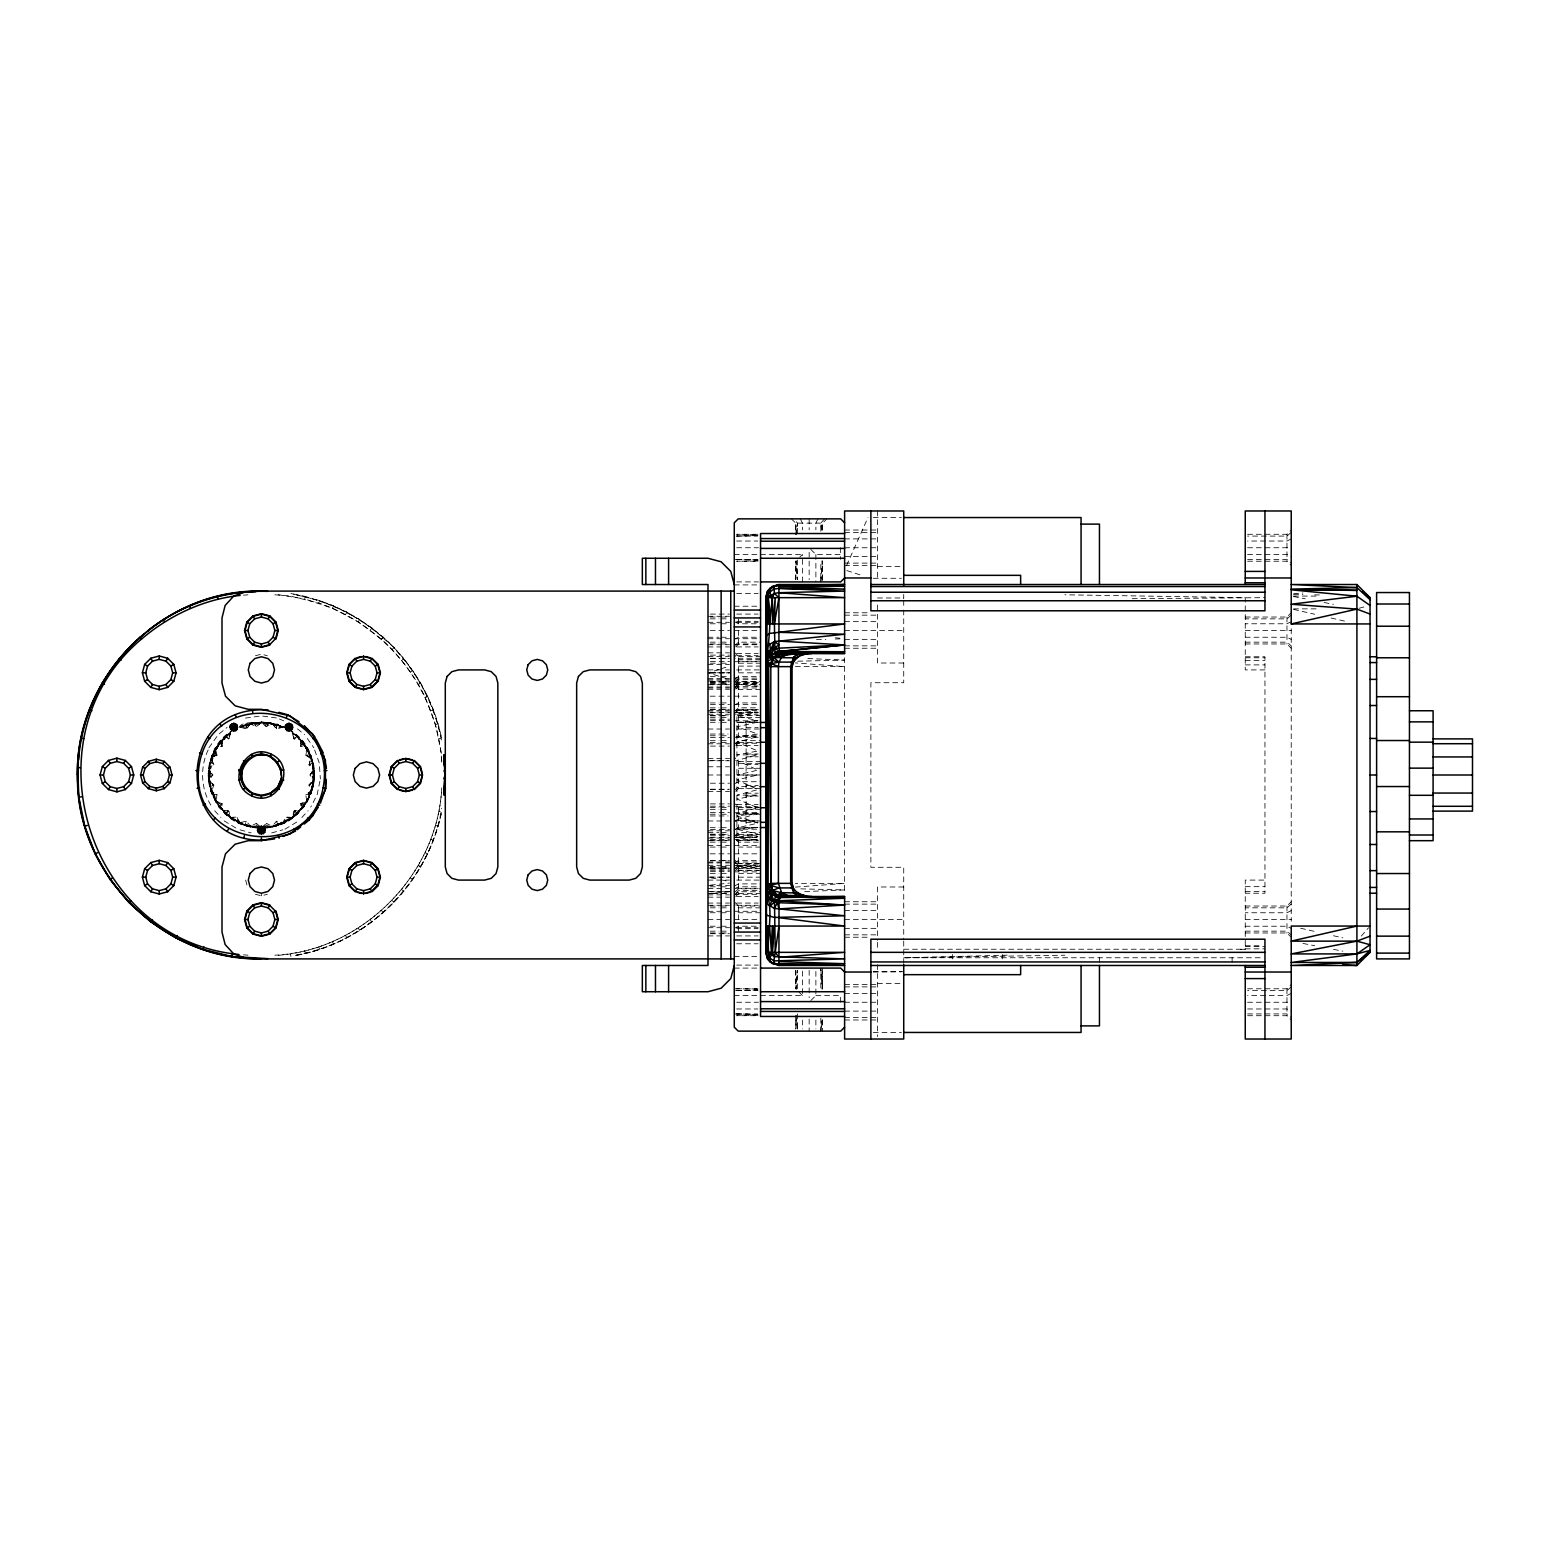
<?xml version="1.0" encoding="UTF-8"?>
<svg xmlns="http://www.w3.org/2000/svg" width="1550" height="1550" viewBox="0 0 1550 1550"><rect width="100%" height="100%" fill="white"/><g stroke="black" fill="none" stroke-linecap="round" stroke-linejoin="round"><path stroke-width="0.75" stroke-dasharray="5 3.75" d="M259.644 827.274C210.257 829.676 189.604 756.632 231.434 731.038L222.425 740.319L222.076 746.441C212.989 746.616 214.152 757.291 209.638 762.678C201.907 793.852 226.688 826.886 258.772 828.126L256.312 823.341L251.158 826.034L244.726 825.53L239.688 822.314L237.092 817.083L230.989 817.373L219.306 807.531C203.418 783.951 206.053 748.417 231.008 732.046M263.151 827.274C312.538 829.676 333.25 756.632 291.361 731.038L300.371 740.319L300.719 746.441C309.806 746.616 308.644 757.291 313.158 762.678C320.889 793.852 296.108 826.886 264.023 828.126L266.484 823.341L271.637 826.034L278.07 825.53L283.108 822.314L285.704 817.083L291.807 817.373L303.49 807.531C319.377 783.951 316.743 748.417 291.787 732.046M313.313 769.536L311.085 759.481L313.158 762.678L314.495 778.371L308.934 785.114L311.104 790.829L305.796 794.762L306.726 800.827L297.581 814.002L284.483 822.934L264.023 828.126C292.737 825.627 315.657 799.645 314.456 771.028L308.934 764.886L311.046 758.861L305.796 755.238L306.609 748.902L297.387 735.824L292.485 733.247L293.919 738.885L299.673 739.718L302.986 741.83L310.911 755.567L309.496 763.511L313.313 769.536L314.495 778.371L312.209 778.274C316.975 760.604 306.338 743.264 292.311 732.976M209.483 769.536L209.638 762.678L211.711 759.481L213.299 763.511L209.56 769.246L208.301 778.371L210.587 778.274L209.638 762.678L215.508 748.069L230.485 732.976L228.877 738.885L223.123 739.718L219.809 741.83L211.885 755.567L211.711 759.481L213.861 764.886L208.339 771.028C207.138 799.645 230.059 825.627 258.772 828.126L238.312 822.934L225.215 814.002C219.131 803.346 201.849 787.477 212.796 775L209.56 770.156L209.638 762.678L212.079 758.337L217 755.238L215.508 748.069L225.409 735.824C243.195 725.574 207.371 747.991 217 755.238L214.636 756.71L211.885 755.567L222.309 740.609L222.076 746.441L219.809 741.83L222.425 740.319M795.731 579.564L796.138 560.751L797.339 579.564L795.692 561.216L795.692 579.603M209.56 779.844L211.885 791.411L217 794.762L216.012 800.498L219.306 807.531L222.134 805.399L216.38 801.35L211.614 793.774L208.301 778.371L209.483 769.846M795.751 1028.871L796.138 1015.25L797.301 1028.871M217 794.762L211.614 793.774L209.483 780.464L209.56 770.156L212.796 775L208.301 778.371L213.513 785.947L209.541 786.838L208.339 771.028L216.031 749.793L214.636 756.71M216.012 800.498L215.334 801.602C220.546 800.091 223.801 818.594 222.076 803.559L215.334 801.602L209.483 780.464L213.861 785.114L211.691 790.829L216.031 800.207L215.334 801.602L222.832 810.127L228.877 811.115L230.679 818.419L253.464 827.603L259.199 827.274M312.906 768.742L313.158 762.678L302.986 741.83L299.673 739.718M822.333 530.1L822.624 523.125L826.886 518.863M441.711 787.884C437.759 874.781 361.809 951.158 274.815 955.188M212.079 758.337L215.508 748.069L222.173 743.651L222.309 740.609M313.313 769.846L310 775L314.495 778.371L311.046 791.139L308.857 792.844L307.462 801.602L299.964 810.127L293.919 811.115L292.117 818.419L269.332 827.603L263.597 827.274L269.332 827.603L281.732 822.74L284.483 822.934L297.581 814.002L300.487 809.391L300.719 803.559L307.462 801.602L310.911 791.411L306.764 800.207L307.462 801.602L300.719 803.559L303.49 807.531L299.402 810.34M209.541 786.838L209.889 781.258L213.861 785.114L209.541 786.838L211.788 790.229M820.822 581.909L822.159 560.751L822.624 581.909L822.624 561.216L820.822 581.909L820.822 561.662M306.764 800.207L311.182 793.774L313.313 780.154L310 775L313.236 770.156L312.616 771.144C314.088 783.351 313.139 799.296 300.661 805.399L303.49 807.531L306.183 801.544L300.487 809.391M820.822 1018.214L820.822 1031.138L821.771 1019.784M305.796 794.762L311.182 793.774L311.007 790.229L313.255 786.838L314.456 771.028L311.104 759.171M820.822 1031.138L822.101 1020.113M278.206 955.323C363.494 948.716 437.022 874.607 441.711 788.989M283.282 822.062L291.439 817.47L292.117 818.419L299.673 810.282L294.829 810.999L292.117 818.419L285.704 817.083L284.483 822.934L272.548 825.956L278.07 825.53L292.078 817.238L300.196 809.933M311.046 791.12L313.236 779.844M297.116 955.246C369.229 941.974 430.28 881.039 441.673 808.325M319.901 781.278L317.091 794.801L310.756 807.046M213.939 792.844L211.614 793.774L212.079 791.663L213.939 792.844L216.031 800.207M311.007 790.229L313.236 780.754M441.711 761.011C438.689 714.511 415.923 670.511 381.61 639.317L358.282 621.783L332.456 608.239L304.788 598.998L305.408 596.44L292.969 593.902M295.314 955.42C367.369 942.904 427.238 883.287 441.576 811.793L438.999 811.251M296.418 955.013C368.086 942.613 427.238 882.744 441.576 811.793M239.591 727.105C241.858 716.565 301.727 727.609 275.861 728.054L277.082 724.16L283.204 727.105M216.419 748.611L215.508 748.069L211.749 758.88M441.711 762.116L441.343 753.145L435.511 724.567L425.165 697.287C403.911 653.325 365.006 618.857 318.796 603.066L319.629 600.567L296.418 594.987M292.078 732.762L297.387 735.824L307.287 748.069L305.796 755.238L310.911 755.567L310.911 758.589M211.614 793.774L211.885 791.411M208.146 749.967C199.524 768.102 201.035 790.268 212.04 807.046M222.309 809.391L225.215 814.002L244.726 825.53L246.373 821.229L250.267 825.956L258.772 828.126M303.49 807.531L306.183 801.544M332.456 608.239L333.483 605.817L319.629 600.567L290.896 593.476M846.571 565.518L867.961 517.526M222.173 743.651L219.809 741.83L216.884 748.321L222.27 740.9M302.986 741.83L300.719 746.441L300.487 740.609L306.609 748.902L310.484 758.163L307.287 748.069L300.623 743.651L300.487 740.609L305.912 748.321L302.986 741.83L300.623 743.651M222.832 810.127L230.679 818.419L231.589 817.47L238.312 822.934L250.248 825.956L238.312 822.934L239.146 821.287L230.718 817.238L219.306 807.531L216.884 801.679M818.012 518.863L815.881 523.125L815.881 529.829M216.38 748.65L219.809 741.83M230.485 732.976L225.409 735.824L223.123 739.718M345.631 614.498L346.851 612.173L333.483 605.817L305.408 596.44M358.282 621.783L359.677 619.574L346.851 612.173L319.629 600.567M219.306 807.531L222.076 803.559L216.186 801.098M208.921 747.798L218.201 734.661L227.114 727.396M370.295 630.075L371.864 627.982L359.677 619.574L333.483 605.817M312.906 781.258L309.283 785.947L313.255 786.838L313.1 781.045L308.934 785.114L313.255 786.838M240.618 726.349L253.522 722.377L253.909 725.381L261.407 722.804L269.274 722.377L268.886 725.381L261.097 722.842L256.312 726.659L250.538 723.947L238.468 727.008L250.538 723.947L269.274 722.377L284.328 727.008L272.257 723.947L253.522 722.377L249.996 724.218L246.373 728.771L240.172 727.318L246.954 728.054L253.522 722.377L269.274 722.377L282.177 726.349M291.206 817.47L283.65 821.287L284.483 822.934L276.423 821.229L272.529 825.956M283.127 727.686L277.082 724.16L271.637 723.966L266.484 726.659L261.698 722.842L253.522 722.377L249.996 724.218L246.373 728.771L245.714 724.16L260.555 723.114L261.407 721.796L277.082 724.16L282.894 727.473M306.609 748.902L307.287 748.069L310.717 758.337M824.503 518.863L820.822 523.125L820.822 531.766M1361.288 936.084L1368.592 927.733M381.61 639.317L383.354 637.341L371.864 627.982L346.851 612.173M297.387 735.824L293.919 738.885L292.582 733.518L297.387 735.824L294.519 738.962L292.485 733.247M225.215 814.002L228.877 811.115L223.123 810.282L230.214 816.482L223.123 810.282L230.214 816.482L225.215 814.002L227.966 810.999L230.679 818.419L231.357 817.47L239.514 822.062M301.843 817.489L308.121 810.766M802.416 581.909L802.416 554.493L797.494 559.414L797.494 579.661M735.708 646.815L738.556 643.967L760.546 643.967M735.708 686.224L738.556 683.376L760.546 683.376M735.708 689.13L738.556 686.301M734.274 713.911L738.556 709.648L738.556 656.444L734.274 652.182M735.708 745.337L738.556 742.489L738.556 715.558L734.274 711.295M735.708 791.314L738.556 788.466L738.556 761.534L734.274 757.272M735.708 837.291L738.556 834.442L738.556 807.511L734.274 803.249M734.274 871.546L738.556 867.283L758.357 867.283M735.708 893.478L738.556 890.63L760.546 890.63M735.708 896.404L738.556 893.556L738.556 840.352L734.274 836.089M810.844 1000.564L815.881 995.507L815.881 968.091M1247.576 534.285L1286.965 534.285L1291.228 530.023M1245.251 617.036L1286.965 617.036L1291.228 612.773M1245.251 906.033L1286.965 906.033L1291.228 901.751M1247.576 988.784L1286.965 988.784L1291.228 984.521M392.131 649.431L394.029 647.609L383.354 637.341L359.677 619.574M310 775L314.456 771.028L312.616 771.144M381.319 639.104L383.354 637.341C412.784 663.788 433.729 699.379 441.576 738.207L438.999 738.749M734.274 645.866L738.556 642.165L760.546 642.165M734.274 685.274L738.556 681.574L760.546 681.574M734.274 688.181L738.556 684.48L760.546 684.519M734.274 711.547L738.556 707.846L758.357 707.846M734.274 744.387L738.556 740.687L760.546 740.687M734.274 790.364L738.556 786.664L760.546 786.664M734.274 836.341L738.556 832.641L760.546 832.641M734.274 869.163L738.556 865.481L760.546 865.52M734.274 892.529L738.556 888.828L760.546 888.828M734.274 895.435L738.556 891.754L760.546 891.754M1291.228 532.406L1286.965 536.087L1247.576 536.087M1291.228 615.156L1286.965 618.857L1245.251 618.857M1291.228 904.134L1286.965 907.835L1245.251 907.835M1291.228 986.885L1286.965 990.586L1247.576 990.586M313.1 779.592L314.495 778.371M271.366 825.937L269.332 827.603L262.241 826.886L266.484 823.341L269.332 827.603L271.948 826.092L262.512 826.673M401.818 660.358L403.853 658.692L394.029 647.609L371.864 627.982M253.522 722.377L256.312 726.659L260.807 722.939L253.522 722.377L250.538 723.947M250.248 724.044L245.714 724.16L240.463 727.221L261.407 721.796L262.241 723.114L272.548 724.044L276.423 728.771L282.332 727.221M425.359 697.81L427.548 696.163L412.746 670.53L394.029 647.609M281.732 822.74L273.013 825.588L278.07 825.53L282.332 822.779M410.576 672.022L412.746 670.53M284.948 829.211L298.704 820.861M418.384 684.364L420.651 683.046L403.853 658.692M239.901 727.473L245.714 724.16L249.782 724.412M308.934 764.886L313.158 762.678L309.496 763.511M734.274 639.375L738.556 637.244L760.546 637.244M734.274 678.784L738.556 676.653L760.546 676.653M734.274 681.69L738.556 679.559M734.274 705.056L738.556 702.925L758.357 702.925M734.274 737.897L738.556 735.766L760.546 735.766M734.274 783.874L738.556 781.723L760.546 781.723M1291.228 538.896L1286.965 541.028L1247.576 541.028M734.274 829.851L738.556 827.7L760.546 827.7M734.274 862.672L738.556 860.541L760.546 860.541M734.274 886.038L738.556 883.907L760.546 883.907M734.274 888.944L738.556 886.813L760.546 886.813M1291.228 621.647L1286.965 623.778L1245.251 623.778M734.274 928.353L738.556 926.222L760.546 926.222M1291.228 910.625L1286.965 912.756L1245.251 912.756M1291.228 993.376L1286.965 995.507L1247.576 995.507M297.581 814.002L292.582 816.482L299.673 810.282L293.919 811.115L297.581 814.002L294.829 810.999M225.409 735.824L228.877 738.885L230.311 733.247L228.276 738.962L225.409 735.824L230.214 733.518M425.165 697.287L427.548 696.163L438.03 723.831L441.673 741.675M430.881 710.714L433.341 709.784L420.651 683.046M249.996 724.218L240.172 727.318L249.996 724.218L241.064 727.26L245.714 724.16L246.954 728.054M262.241 826.886L268.925 824.639L269.332 827.603M718.948 669.445L708.001 672.913L718.948 676.207M721.137 668.767L727.706 666.694M435.511 724.567L438.03 723.831M758.357 813.401L734.274 820.318L758.163 820.977L734.274 820.977L760.546 820.977M246.373 821.229L238.312 822.934L237.092 817.083L231.589 817.47M271.657 832.931L282.739 829.831M1359.098 608.259L1365.666 606.476M255.479 655.727L261.407 654.158L267.317 655.727M255.479 894.273L261.407 895.842L267.317 894.273M250.848 826.092L253.464 827.603L256.312 823.341L260.555 826.886L253.464 827.603L250.848 826.092L260.284 826.673M251.158 723.966L260.555 723.114L261.407 721.796L262.241 723.114L269.274 722.377L271.948 723.908M264.023 828.126L271.948 826.092M271.366 724.063L281.732 727.26L269.274 722.377L266.484 726.659L262.241 723.114M245.443 718.076L261.407 715.887L277.353 718.076M710.404 885.127L729.507 883.074M1293.572 593.902L1302.949 592.972M758.163 863.893L734.274 865.869L758.163 865.869M729.507 891.792L708.001 893.575L729.507 893.594M243.505 595.181L247.981 594.812M795.363 887.104L844.614 883.364L795.363 883.364M238.312 822.934L250.248 825.956L244.726 825.53L240.463 822.779M217 755.238L211.885 755.567L212.311 758.163L215.508 748.069M804.741 891.579L844.614 889.933L797.708 888.789M736.909 710.055L757.931 712.244L736.909 713.232L757.931 712.671L736.909 715.829L757.931 720.731L736.909 722.455L757.931 722.067L736.909 726.853L757.931 734.041L736.909 736.812L757.931 736.579L736.909 742.159L757.931 751.014L736.909 754.928L757.931 754.811L736.909 760.391L757.931 770.098L736.909 775.039L757.931 774.961L736.909 779.902L757.931 789.609L736.909 795.189L757.931 795.072L736.909 798.986L757.931 807.841L736.909 813.421L757.931 813.188L736.909 815.959L757.931 823.147L736.909 827.933L757.931 827.545L736.909 829.269L757.931 834.171L736.909 837.329L757.931 836.768L736.909 837.756L757.931 839.945L736.909 840.681L736.909 710.055L757.931 709.319M816.462 639.666L825.859 639.356M835.237 639.026L839.926 638.871M757.892 535.409L736.637 536.029L758.066 535.583M736.637 990.508L757.892 989.888M1260.15 957.764L903.727 957.764L1007.151 955.188M1240.446 949.375L1245.251 949.239L1245.251 880.09L1264.955 880.09M797.708 661.211L844.614 660.067L804.741 658.421M758.066 990.062L734.274 990.586L757.698 990.586M903.727 957.764L1064.869 955.207M873.231 972.005L901.383 971.734M1132.217 598.688L1264.955 597.661M758.066 561.042L736.657 561.197L757.892 561.216M758.066 1015.541L736.657 1015.696L757.892 1015.715M710.404 672.894L729.507 672.836L708.001 672.758L729.507 672.836M873.231 517.545L901.383 517.545M844.614 530.023L877.455 530.023M844.614 532.406L877.455 532.406M757.892 534.285L736.637 534.285L758.066 534.459M736.618 536.087L757.698 536.087M844.614 538.896L877.455 538.896M736.637 541.028L757.776 541.028M736.696 547.751L758.434 547.751M844.614 547.751L877.455 547.751M1247.576 547.751L1291.228 547.751M734.274 554.493L802.416 554.493M810.844 549.436L815.881 554.493L840.352 554.493M1247.576 554.493L1286.965 554.493L1291.228 556.624M844.614 556.624L877.455 556.624M757.698 559.414L734.274 559.414L758.066 559.938M1247.576 559.414L1286.965 559.414L1291.228 563.115M1247.576 561.216L1286.965 561.216L1291.228 565.479M844.614 563.115L877.455 563.115M844.614 565.479L877.455 565.479M877.455 566.525L903.727 566.525M873.231 578.286L901.383 578.286M736.676 581.909L758.454 581.909M734.274 584.912L758.163 584.912M736.676 593.456L758.163 593.456M1293.572 596.072L1319.379 596.091M877.455 597.99L903.727 597.99M734.274 606.224L758.163 606.224M1293.572 608.859L1319.379 608.859M844.614 612.773L870.422 612.773M710.404 614.091L729.507 614.091M736.676 614.091L758.163 614.091M844.614 615.156L877.455 615.156M708.001 616.28L729.507 616.28M710.21 617.036L719.006 617.036M721.215 617.036L727.803 617.036M710.21 618.857L719.006 618.857M721.215 618.857L727.803 618.857M736.676 621.317L758.163 621.317M844.614 621.647L877.455 621.647M708.001 622.306L729.507 622.306M736.676 622.306L758.163 622.306M710.21 623.778L719.006 623.778M721.215 623.778L727.803 623.778M734.274 621.647L738.556 623.778L760.546 623.778M710.21 630.501L729.507 630.501M734.274 630.501L760.546 630.501M844.614 630.501L903.727 630.501M1245.251 630.501L1291.228 630.501M708.001 637.244L719.006 637.244M721.215 637.244L727.803 637.244M1245.251 637.244L1286.965 637.244L1291.228 639.375M708.001 638.716L729.507 638.716M734.274 638.716L758.163 638.716M844.614 639.375L877.455 639.375M710.21 642.165L719.006 642.165M721.215 642.165L727.803 642.165M1245.251 642.165L1286.965 642.165L1291.228 645.866M710.21 643.967L719.006 643.967M721.215 643.967L727.803 643.967M1245.251 643.967L1286.965 643.967L1291.228 648.249M708.001 644.722L729.507 644.722M734.274 644.722L758.163 644.722M844.614 645.866L877.455 645.866M708.001 646.931L729.507 646.931M736.676 646.931L758.163 646.931M844.614 648.249L877.455 648.249M708.001 652.841L729.507 652.841M736.676 653.499L758.163 653.499M710.404 655.127L729.507 655.127M736.676 655.689L758.163 655.689M708.001 656.406L729.507 656.406M738.556 656.444L760.546 656.444M1245.251 656.774L1264.955 656.774L1264.955 893.226L1245.251 893.226M1245.251 657.781L1264.955 657.781M710.21 658.246L719.006 658.246M721.215 658.246L727.803 658.246M760.546 658.246L738.556 658.246L734.274 654.565M710.404 658.614L729.507 658.614M760.546 659.37L738.556 659.37L734.274 655.088M1245.251 660.629L1264.955 660.629M710.404 661.385L729.507 661.385M760.546 661.172L738.556 661.172L734.274 657.471M734.274 661.714L758.163 661.714M903.727 663.012L877.455 663.012L877.455 614.246M710.21 663.187L719.006 663.187M721.215 663.187L727.803 663.187M738.556 663.187L760.546 663.187M708.001 664.621L729.507 664.621M1245.251 664.892L1264.955 664.892M738.556 666.093L760.546 666.093M795.363 666.636L844.614 666.636L795.363 662.896M708.001 669.91L729.507 669.91M736.676 669.91L760.546 669.91M1264.955 669.91L1245.251 669.91L1245.251 597.661L1064.869 594.793M738.556 672.836L760.546 672.836M710.21 676.653L719.006 676.653M721.215 676.653L727.803 676.653M734.274 678.125L758.163 678.125M708.001 678.454L729.507 678.454M708.001 679.772L729.507 679.772M734.274 679.772L760.546 679.559M708.001 681.031L729.507 681.031M710.21 681.574L719.006 681.574M721.215 681.574L727.803 681.574M710.404 681.961L729.507 681.961M734.274 681.961L758.163 681.961M710.21 682.717L719.006 682.717M721.215 682.717L727.803 682.717M758.357 682.717L738.556 682.717L734.274 678.454M710.21 683.376L719.006 683.376M721.215 683.376L727.803 683.376M734.274 684.131L758.163 684.131M710.21 684.519L719.006 684.519M721.215 684.519L727.803 684.519M708.001 684.712L729.507 684.712M734.274 686.34L760.546 686.301M708.001 686.999L729.507 686.999M708.001 687.967L729.507 687.967M734.274 687.967L758.163 687.967M708.001 689.246L729.507 689.246M760.546 689.459L738.556 689.459L734.274 687.328M710.21 696.183L729.507 696.183M734.274 696.183L760.546 696.183M710.21 702.925L719.006 702.925M721.215 702.925L727.803 702.925M710.404 704.398L729.507 704.398M734.274 704.398L758.163 704.398M710.21 707.846L719.006 707.846M721.215 707.846L727.803 707.846M710.249 709.319L729.507 709.319M710.21 709.648L719.006 709.648M721.215 709.648L727.803 709.648M738.556 709.648L758.357 709.648M708.001 710.404L729.507 710.404M734.274 710.404L758.163 710.404M708.001 711.954L729.507 711.954M710.404 712.613L729.507 712.613M736.676 712.613L758.163 712.613M708.001 714.24L729.507 714.24M736.676 714.802L758.163 714.802M710.21 715.558L719.006 715.558M721.215 715.558L727.803 715.558M738.556 715.558L760.546 715.558M710.249 715.829L728.113 715.829M710.21 717.359L719.006 717.359M721.215 717.359L727.803 717.359M760.546 717.359L738.556 717.359L734.274 713.659M710.404 719.181L729.507 719.181M710.404 720.479L729.507 720.479M734.274 720.808L758.163 720.808M710.21 722.3L719.006 722.3M721.215 722.3L727.803 722.3M738.556 722.3L760.546 722.3M746.092 727.667L758.144 727.667M708.001 729.023L729.507 729.023M736.676 729.023L760.546 729.023M710.249 734.041L728.113 734.041M710.21 735.766L719.006 735.766M721.215 735.766L727.803 735.766M736.676 737.238L758.163 737.238M710.404 737.567L729.507 737.567M710.21 740.687L719.006 740.687M721.215 740.687L727.803 740.687M710.21 742.489L719.006 742.489M721.215 742.489L727.803 742.489M738.556 742.489L760.546 742.489M734.274 743.244L758.163 743.244M708.001 743.806L729.507 743.806M736.676 745.453L758.163 745.453M710.404 746.092L729.507 746.092M746.092 753.978L758.144 753.978M746.092 756.807L758.144 756.807M708.001 758.589L729.507 758.589M710.249 760.391L728.113 760.391M708.001 760.779L729.507 760.779M738.556 761.534L760.546 761.534M760.546 763.336L738.556 763.336L734.274 759.636M746.092 764.499L758.144 764.499M708.001 766.785L729.507 766.785M738.556 768.277L760.546 768.277M708.001 775L729.507 775M738.556 775L760.546 775M710.404 783.215L729.507 783.215M746.092 785.501L758.144 785.501M738.556 788.466L760.546 788.466M710.404 789.221L729.507 789.221M710.249 789.609L728.113 789.609M708.001 791.411L729.507 791.411M746.092 793.193L758.144 793.193M746.092 796.022L758.144 796.022M710.404 803.908L729.507 803.908M736.676 804.547L758.163 804.547M710.404 806.194L729.507 806.194M736.676 806.756L758.163 806.756M710.21 807.511L719.006 807.511M721.215 807.511L727.803 807.511M738.556 807.511L760.546 807.511M746.092 807.763L758.144 807.763M710.21 809.313L719.006 809.313M721.215 809.313L727.803 809.313M760.546 809.313L738.556 809.313L734.274 805.613M710.404 812.433L729.507 812.433M734.274 812.762L758.163 812.762M710.21 814.234L719.006 814.234M721.215 814.234L727.803 814.234M738.556 814.234L760.546 814.234M710.249 815.959L728.113 815.959M708.001 820.977L729.507 820.977M746.092 822.333L758.144 822.333M710.21 827.7L719.006 827.7M721.215 827.7L727.803 827.7M734.274 829.192L758.163 829.192M710.404 829.521L729.507 829.521M708.001 830.819L729.507 830.819M708.001 832.641L719.006 832.641M721.215 832.641L727.803 832.641M710.249 834.171L728.113 834.171M710.21 834.442L719.006 834.442M721.215 834.442L727.803 834.442M738.556 834.442L760.546 834.442M734.274 835.198L758.163 835.198M710.404 835.76L729.507 835.76M710.404 837.387L729.507 837.387M734.274 837.387L758.163 837.387M708.001 838.046L729.507 838.046M710.404 839.596L729.507 839.596M734.274 839.596L758.163 839.596M710.21 840.352L719.006 840.352M721.215 840.352L727.803 840.352M738.556 840.352L758.357 840.352M708.001 840.681L729.507 840.681M710.21 842.154L719.006 842.154M721.215 842.154L727.803 842.154M758.357 842.154L738.556 842.154L734.274 838.453M708.001 845.602L729.507 845.602M734.274 845.602L758.163 845.602M710.21 847.075L719.006 847.075M721.215 847.075L727.803 847.075M760.546 847.075L738.556 847.075L734.274 844.944M710.21 853.817L729.507 853.817M734.274 853.817L760.546 853.817M710.21 860.541L719.006 860.541M721.215 860.541L727.803 860.541M710.404 860.754L729.507 860.754M708.001 862.033L729.507 862.033M734.274 862.033L758.163 862.033M708.001 862.943L729.507 862.943M760.546 863.699L738.556 863.699L734.274 859.436M708.001 865.288L729.507 865.288M710.21 866.624L719.006 866.624M721.215 866.624L727.803 866.624M760.546 866.624L738.556 866.624L734.274 862.342M710.21 867.283L719.006 867.283M721.215 867.283L727.803 867.283M708.001 868.039L729.507 868.039M734.274 868.039L758.163 868.039M710.21 868.426L719.006 868.426M721.215 868.426L727.803 868.426M760.546 868.426L738.556 868.426L734.274 864.726M710.404 868.969L729.507 868.969M710.404 870.228L729.507 870.228M736.676 870.228L758.163 870.228M738.556 870.441L760.546 870.441M710.404 871.546L729.507 871.546M734.274 871.875L758.163 871.875M710.21 873.347L719.006 873.347M721.215 873.347L727.803 873.347M738.556 873.347L760.546 873.347M738.556 877.164L760.546 877.164M708.001 880.09L729.507 880.09M736.676 880.09L760.546 880.09M708.001 885.379L729.507 885.379M710.21 886.813L719.006 886.813M721.215 886.813L727.803 886.813M1245.251 886.658L1264.955 886.658M903.727 886.988L877.455 886.988L877.455 940.385M736.676 888.286L758.163 888.286M708.001 888.615L729.507 888.615M708.001 891.386L729.507 891.386M1245.251 891.463L1264.955 891.463M710.21 891.754L719.006 891.754M721.215 891.754L727.803 891.754M710.21 893.556L719.006 893.556M721.215 893.556L727.803 893.556M738.556 893.556L760.546 893.556M734.274 894.311L758.163 894.311M708.001 894.873L729.507 894.873M736.676 896.501L758.163 896.501M708.001 897.159L729.507 897.159M844.614 901.751L877.455 901.751M708.001 903.069L729.507 903.069M736.676 903.069L758.163 903.069M844.614 904.134L877.455 904.134M708.001 905.278L729.507 905.278M736.676 905.278L758.163 905.278M710.21 906.033L719.006 906.033M721.215 906.033L727.803 906.033M734.274 901.751L738.556 906.033L760.546 906.033M710.21 907.835L719.006 907.835M721.215 907.835L727.803 907.835M760.546 907.835L738.556 907.835L734.274 904.134M844.614 910.625L877.455 910.625M708.001 911.284L729.507 911.284M734.274 911.284L758.163 911.284M710.21 912.756L719.006 912.756M721.215 912.756L727.803 912.756M760.546 912.756L738.556 912.756L734.274 910.625M708.001 919.499L729.507 919.499M734.274 919.499L760.546 919.499M844.614 919.499L903.727 919.499M1245.251 919.499L1291.228 919.499M710.21 926.222L719.006 926.222M721.215 926.222L727.803 926.222M1245.251 926.222L1286.965 926.222L1291.228 928.353M708.001 927.694L729.507 927.694M736.676 927.694L758.163 927.694M844.614 928.353L877.455 928.353M736.676 928.683L758.163 928.683M710.21 931.143L719.006 931.143M721.215 931.143L727.803 931.143M1245.251 931.143L1286.965 931.143L1291.228 934.844M710.21 932.964L719.006 932.964M721.215 932.964L727.803 932.964M1245.251 932.964L1286.965 932.964L1291.228 937.227M710.404 933.72L729.507 933.72M844.614 934.844L877.455 934.844M708.001 935.909L729.507 935.909M736.676 935.909L758.163 935.909M844.614 937.227L870.422 937.227M736.676 943.776L758.163 943.776M1245.251 945.771L1260.576 945.771M1245.251 946.546L1264.955 946.546M1245.251 948.833L1264.955 948.833M903.727 949.239L1245.251 949.239M734.274 956.544L758.163 956.544M736.676 965.088L758.163 965.088M734.274 968.091L758.454 968.091M873.231 971.714L903.727 971.714M877.455 983.475L903.727 983.475M844.614 984.521L877.455 984.521M844.614 986.885L877.455 986.885M736.637 988.784L757.892 988.784M844.614 993.376L877.455 993.376M734.274 995.507L802.416 995.507L802.416 968.091M815.881 995.507L840.352 995.507L840.352 1002.249M736.696 1002.249L758.434 1002.249M844.614 1002.249L877.455 1002.249M1247.576 1002.249L1291.228 1002.249M736.637 1008.972L757.776 1008.972M1247.576 1008.972L1286.965 1008.972L1291.228 1011.104M844.614 1011.104L877.455 1011.104M736.618 1013.913L757.698 1013.913M1247.576 1013.913L1286.965 1013.913L1291.228 1017.594M1247.576 1015.715L1286.965 1015.715L1291.228 1019.978M844.614 1017.594L877.455 1017.594M844.614 1019.978L877.455 1019.978M873.231 1032.455L901.383 1032.455M736.676 863.66L758.163 863.679M710.404 877.106L729.507 877.164L708.001 877.164L718.948 879.373M734.274 988.784L758.066 988.958M244.726 825.53L249.782 825.588M734.274 1013.913L758.066 1014.417M736.637 559.492L757.892 560.112M1293.572 594.212L1302.949 594.483M1314.691 594.832L1319.379 594.967M736.637 1013.971L757.892 1014.591M274.815 594.812L290.47 596.072L318.796 603.066M243.505 954.819L247.981 955.188M736.676 684.325L758.163 686.107M835.237 637.728L839.926 638.212M223.123 810.282L227.966 810.999M278.206 594.677L304.788 598.998M1302.949 943.427L1314.691 945.694M1333.446 949.336L1342.842 951.158M1293.572 596.537L1305.294 598.823M1324.068 602.466L1333.446 604.306M721.137 879.838L727.706 881.194M213.299 763.511L209.638 762.678L213.861 764.886M1300.605 928.217L1317.035 931.976M1333.446 935.735L1342.842 937.886M1293.572 609.402L1314.691 614.246M1331.101 618.024L1347.531 621.783M240.056 829.831L251.139 832.931M435.511 825.433L438.03 826.169M721.137 676.904L727.706 678.958M272.8 724.218L282.623 727.318L272.8 724.218L276.423 728.771L277.082 724.16L272.8 724.218L275.861 728.054M846.804 570.574L862.129 575.496M260.555 826.886L253.871 824.639L253.464 827.603L251.429 825.937M430.881 839.286L433.341 840.216M308.857 792.844L311.182 793.774L311.085 790.519M279.465 719.006L283.669 720.827M425.165 852.713L427.548 853.837M418.384 865.636L420.651 866.954L418.539 865.326M224.091 820.861L237.847 829.211M410.576 877.978L412.746 879.47M297.464 728.849L304.594 734.661M401.818 889.642L403.853 891.308M208.301 778.371L209.696 779.592M734.274 680.837L738.556 684.519M734.274 861.819L738.556 865.52M212.796 775L208.339 771.028L209.696 770.408M392.131 900.569L394.029 902.391M791.411 518.863L795.692 523.125L796.138 534.75L797.494 523.125L793.794 518.863M802.416 995.507L797.494 990.586L797.494 970.339M214.675 810.766L220.953 817.489M381.61 910.683L383.354 912.659M370.295 919.925L371.864 922.018M307.249 738.42L313.875 747.798M358.282 928.217L359.677 930.426M345.631 935.502L346.851 937.827M800.284 518.863L802.416 523.125L802.416 529.829M332.456 941.761L333.483 944.183M276.423 821.229L278.07 825.53M314.65 749.967L319.281 762.968L320.366 779.03M310.484 791.837L311.182 793.774M318.796 946.934L319.629 949.433M433.341 709.784L441.576 738.207M245.636 880.09L247.225 885.999M304.788 951.002L305.408 953.56M290.47 953.928L290.896 956.524M821.887 529.829L820.822 523.125L821.616 530.1M795.692 1015.715L797.243 1028.948M820.958 970.436L822.159 989.249L822.624 968.091L822.624 988.784L820.822 968.091L820.822 988.338M822.294 1019.784L822.546 1028.871M795.731 970.436L796.138 989.249L797.339 970.436L795.692 988.784L795.692 970.397M1291.228 628.738L1291.228 921.262M1286.965 534.285L1286.965 561.216M1286.965 617.036L1286.965 643.967M1286.965 906.033L1286.965 932.964M1286.965 988.784L1286.965 1015.715M1232.114 957.59L1232.114 963.499M1099.454 957.59L1099.454 963.499M1002.249 954.529L1002.249 958.908M952.339 954.529L952.339 958.908M903.727 594.367L903.727 598.629M903.727 600.393L903.727 608.801M903.727 610.002L903.727 682.717L870.887 682.717L870.887 867.283L903.727 867.283L903.727 939.998M903.727 941.199L903.727 963.461M877.455 510.977L877.455 580.611M877.455 604.965L877.455 612.444M877.455 942.361L877.455 949.685M877.455 964.701L877.455 1036.601M844.614 657.743L844.614 892.257M840.352 547.751L840.352 559.414M822.624 529.829L822.624 523.125L795.692 523.125L795.692 534.285L797.494 523.125L797.494 536.087M822.624 1020.113L822.624 1031.138M815.881 554.493L815.881 581.909M815.881 1020.055L815.881 1028.929M809.158 518.863L809.158 529.848M809.158 552.304L809.158 579.623M809.158 970.377L809.158 997.696M809.158 1019.106L809.158 1031.138M802.416 1020.055L802.416 1028.929M797.494 1013.913L797.494 1028.987M795.692 1020.113L795.692 1028.948M746.092 722.455L746.092 827.545M738.556 618.857L738.556 623.778M738.556 630.501L738.556 643.967M738.556 906.033L738.556 919.499M738.556 926.222L738.556 931.143M261.407 893.226L261.407 895.842M310.911 755.567L308.159 756.71L306.764 749.793L310.911 755.567"/><path stroke-width="1.5" d="M903.727 585.299L903.727 510.977L844.614 510.977L844.614 653.499L781.781 653.306L779.592 651.368L778.933 647.241L778.933 584.524L774.283 586.171L774.283 593.359L771.416 597.661L769.614 591.131L768.161 590.511L772.365 586.288L778.933 585.512L844.614 586.288L778.933 586.481L844.614 589.136L778.933 588.38L773.876 589.097L766.766 594.173L765.797 952.339L767.56 958.869L770.331 961.949L778.933 965.476L844.614 965.476L772.365 963.712L767.56 958.869L765.797 952.339L765.797 597.661L767.56 591.131L770.331 588.051L778.933 584.524L844.614 584.524L775.232 585.532L767.56 591.131L765.797 597.661L766.436 619.167M778.933 588.38L844.614 591.092L778.933 592.701L774.283 593.359L768.161 597.661C772.055 619.651 768.548 641.681 766.32 662.78L766.591 903.824L774.361 908.397L844.614 915.779L774.361 917.445L766.591 915.217L765.797 909.191M768.161 597.661L767.812 623.933L767.56 597.661L770.331 588.051L774.283 586.171M775.232 964.468L773.876 960.903L775.232 952.339L774.496 901.848L767.347 885.379L768.645 665.958L770.912 884.934L772.927 890.688L777.325 894.912L783.254 896.501L844.614 896.501L844.614 1039.023L903.727 1039.023L903.727 964.701M734.274 958.908L261.407 958.908C163.118 961.252 75.136 873.27 77.5 775C75.136 676.73 163.118 588.748 261.407 591.092L734.274 591.092M444.133 795.053L445.296 775L444.133 754.947L445.296 775L443.901 778.643M765.797 636.042L769.653 633.408L778.933 632.322L844.614 634.221L774.399 641.603L766.611 646.118L766.417 655.243L765.797 648.752M774.399 623.933L775.232 597.661L772.539 623.933L772.365 597.661L774.283 593.359L778.933 597.661L774.399 623.933L775.019 652.608L779.069 654.643L782.246 653.364L844.614 651.736L779.747 651.504L844.614 644.936L778.933 641.119M783.254 896.501L780.309 897.566L777.364 902.681L778.933 908.881L844.614 905.064L777.364 902.681L771.609 900.996L767.386 897.334L769.381 891.657L774.69 892.393L771.609 894.214L769.885 899.504L768.083 896.307L767.541 887.491L766.32 662.78L768.877 657.51L797.611 653.499L793.503 657.336L792.069 666.636L792.069 883.364C792.67 892.877 803.675 896.462 811.774 896.501M255.711 958.307C156.744 958.365 70.37 865.21 78.294 766.475M78.566 759.655C82.189 711.295 106.388 664.601 144.111 634.028M444.056 794.898L445.141 767.599L444.056 758.551M281.616 777.461L278.147 786.567L270.863 793.019L261.407 795.363L251.933 793.019L244.648 786.567C238.913 777.945 240.657 766.882 247.903 759.752C270.514 739.369 297.058 780.871 270.223 793.348C247.748 805.303 229.167 769.129 251.003 757.698M765.797 899.988L766.553 894.757L766.591 903.824L768.199 898.051C773.373 919.111 764.692 941.141 770.331 961.949L778.933 965.476L779.011 901.383C771.125 901.596 762.154 893.129 767.347 885.379L766.223 892.722L768.703 884.139L770.815 883.364L792.069 883.364L793.329 887.879M77.5 775L78.837 752.835M323.136 787.826C339.121 701.317 206.421 683.085 198.497 770.699C192.103 846.881 308.741 862.904 323.136 787.826L325.694 788.369L326.314 779.437M766.436 906.227L766.436 923.936M774.361 926.067L772.365 952.339L774.283 956.641L844.614 958.908L773.876 960.903L766.766 955.827L767.812 926.067L768.161 952.339L774.283 956.641M766.436 657.181L765.797 666.636M781.781 653.306L773.896 656.851L769.73 666.287L771.532 663.652L778.972 662.083L793.329 662.121C796.952 655.553 804.837 653.654 811.774 653.499M766.398 648.21L765.797 661.366M844.614 905.064L774.283 900.531L775.504 896.675L778.856 895.319L804.566 895.648L797.01 895.687L793.503 892.664L794.452 889.855L791.256 887.917L778.972 887.917L767.754 884.507L768.064 665.783L776.317 655.727L781.762 653.596L789.26 653.499L781.607 657.336L778.972 662.083L772.307 660.377L766.959 654.1L766.824 663.632L771.532 663.652L778.41 666.636L778.41 883.364L781.607 892.664L789.686 896.501L771.609 894.214L779.96 898.458L771.609 900.996L769.614 906.614L774.496 901.848L779.011 901.383M769.653 623.933L772.365 597.661M252.03 792.922L251.429 795.712C224.828 783.467 245.21 741.132 271.366 754.288C297.968 766.533 277.586 808.868 251.429 795.712L252.573 793.348C225.196 780.638 253.212 740.028 274.892 759.752L280.434 767.773L281.422 773.198M255.711 591.693C156.744 591.674 71.784 684.015 77.655 782.401M239.029 954.471C87.362 940.23 24.955 737.296 141.186 639.317L141.476 639.104C169.299 615.428 203.67 599.23 240.172 595.394M241.316 777.441L238.991 769.885L241.548 770.466L241.548 779.534L238.991 780.115L241.316 777.441L242.362 767.773M444.056 791.449L445.141 767.599M778.41 666.636L778.972 662.083L771.106 655.011L769.904 650.477L772.675 648.481L844.614 644.936L779.592 651.368L775.019 652.608L768.877 657.51L766.611 646.118M766.32 662.78L768.064 665.783L770.815 666.636L792.069 666.636L793.813 661.056L796.778 657.878L774.709 657.587L767.037 661.559L765.894 656.347M778.933 926.067L775.232 952.339L778.933 957.299L844.614 952.339L765.797 952.339M768.877 657.51L769.904 650.477L768.044 651.814M267.743 958.636L231.899 956.524L232.326 953.928M274.679 838.86C176.351 855.503 168.524 703.797 268.111 709.939M766.591 623.933L766.398 643.967M772.307 660.377L770.815 666.636L770.815 883.364M771.106 655.011L774.399 641.603L778.933 644.742L774.477 648.132L771.106 655.011L782.246 653.364L844.614 653.499M765.797 665.299L766.591 662.179M100.072 775L102.339 766.591L108.5 760.43L116.909 758.163L125.318 760.43L131.479 766.591L133.746 775L131.479 783.409L125.318 789.57L116.909 791.837L108.5 789.57L102.339 783.409L100.072 775L103.443 775L105.245 768.277L110.166 763.336L116.909 761.534L123.632 763.336L128.572 768.277L130.374 775L128.572 781.723L123.632 786.664L116.909 788.466L110.166 786.664L105.245 781.723L103.443 775M142.406 672.836L144.654 664.408L150.815 658.246L159.224 655.999L167.652 658.246L173.794 664.408L176.061 672.836L173.794 681.244L167.652 687.406L159.224 689.653L150.815 687.406L144.654 681.244L142.406 672.836L145.758 672.836L147.56 666.093L152.501 661.172L159.224 659.37L165.966 661.172L170.888 666.093L172.689 672.836L170.888 679.559L165.966 684.48L159.224 686.301L152.501 684.48L147.56 679.559L145.758 672.836M140.546 775L142.658 767.114L148.432 761.341L156.318 759.229L164.203 761.341L169.958 767.114L172.069 775L169.958 782.886L164.203 788.659L156.318 790.771L148.432 788.659L142.658 782.886L140.546 775L143.181 775L144.944 768.432L149.749 763.627L156.318 761.864L162.886 763.627L167.691 768.432L169.454 775L167.691 781.568L162.886 786.373L156.318 788.136L149.749 786.373L144.944 781.568L143.181 775M142.406 877.164L144.654 868.756L150.815 862.594L159.224 860.347L167.652 862.594L173.794 868.756L176.061 877.164L173.794 885.592L167.652 891.754L159.224 894.001L150.815 891.754L144.654 885.592L142.406 877.164L145.758 877.164L147.56 870.441L152.501 865.52L159.224 863.699L165.966 865.52L170.888 870.441L172.689 877.164L170.888 883.907L165.966 888.828L159.224 890.63L152.501 888.828L147.56 883.907L145.758 877.164M268.131 642.165L269.816 645.091L261.407 647.338L252.979 645.091L246.818 638.929L244.571 630.501L246.818 622.092L252.979 615.931L261.407 613.684L269.816 615.931L275.978 622.092L278.225 630.501L275.978 638.929L273.052 637.244L268.131 642.165L261.407 643.967L254.665 642.165L249.744 637.244L247.942 630.501L249.744 623.778L254.665 618.857L261.407 617.036L268.131 618.857L273.052 623.778L274.854 630.501L273.052 637.244M229.865 727.221L230.407 725.245L233.818 723.288L237.227 725.245L237.227 729.197L235.774 730.631L231.841 730.631L229.865 727.221L237.751 727.221M257.455 830.161L259.431 826.751L261.407 826.227L264.817 828.204L264.817 832.137L263.364 833.59L259.431 833.59L257.455 830.161L265.341 830.161M285.045 727.221L285.568 725.245L288.978 723.288L292.388 725.245L292.388 729.197L290.954 730.631L287.021 730.631L285.045 727.221L292.931 727.221M273.052 912.756L275.978 911.071L278.225 919.499L275.978 927.908L269.816 934.069L261.407 936.316L252.979 934.069L246.818 927.908L244.571 919.499L246.818 911.071L252.979 904.909L261.407 902.662L269.816 904.909L268.131 907.835L261.407 906.033L254.665 907.835L249.744 912.756L247.942 919.499L249.744 926.222L254.665 931.143L261.407 932.964L268.131 931.143L273.052 926.222L274.854 919.499L273.052 912.756L268.131 907.835M370.295 661.172L371.981 658.246L378.142 664.408L380.409 672.836L378.142 681.244L371.981 687.406L363.572 689.653L355.163 687.406L349.002 681.244L346.735 672.836L349.002 664.408L355.163 658.246L356.829 661.172L351.908 666.093L350.106 672.836L351.908 679.559L356.829 684.48L363.572 686.301L370.295 684.48L375.236 679.559L377.037 672.836L375.236 666.093L370.295 661.172L363.572 659.37L356.829 661.172M356.829 888.828L355.163 891.754L349.002 885.592L346.735 877.164L349.002 868.756L355.163 862.594L363.572 860.347L371.981 862.594L378.142 868.756L380.409 877.164L378.142 885.592L371.981 891.754L370.295 888.828L363.572 890.63L356.829 888.828L351.908 883.907L350.106 877.164L351.908 870.441L356.829 865.52L363.572 863.699L370.295 865.52L375.236 870.441L377.037 877.164L375.236 883.907L370.295 888.828M399.164 786.664L397.478 789.57L391.317 783.409L389.069 775L391.317 766.591L397.478 760.43L399.164 763.336L394.223 768.277L392.421 775L394.223 781.723L399.164 786.664L405.887 788.466L412.629 786.664L417.551 781.723L419.353 775L417.551 768.277L412.629 763.336L405.887 761.534L399.164 763.336M377.793 885.379L379.983 877.164L377.793 868.969L371.787 862.943L363.572 860.754L355.357 862.943L349.351 868.969L347.142 877.164L349.331 885.341L355.357 891.386L363.572 893.594L371.787 891.386L377.793 885.341L371.787 891.386M412.629 786.664L414.296 789.57L420.457 783.409L422.162 777.112M734.274 965.476L730.767 978.592L721.137 988.222L708.001 991.729L642.339 991.729L642.339 965.476L708.001 965.476L708.001 584.524L642.339 584.524L642.339 558.271L708.001 558.271L721.137 561.778L730.767 571.408L734.274 584.524M243.679 838.24L244.396 835.721M231.899 956.524L203.166 949.433L203.999 946.934M320.463 803.113L325.694 788.369M286.517 717.166L287.564 714.763L278.961 712.341M765.797 647.667L766.591 645.924M774.399 641.603L770.524 650.031L769.653 643.366M782.246 653.364L797.01 654.313L797.591 657.413L793.503 657.336L790.655 666.636L790.655 883.364L793.503 892.664L804.159 895.59L797.01 895.687M271.366 754.288L270.223 756.652L277.314 762.309L281.248 770.466L283.805 769.885M270.766 792.922L271.366 795.712L270.223 793.348L277.314 787.691L281.248 779.534L283.805 780.115M203.166 949.433L175.944 937.827L177.165 935.502M774.361 908.397L777.364 902.681M765.797 905.529L765.797 890.572M165.966 661.172L167.652 658.246M150.815 687.406L152.501 684.48M108.5 789.57L110.166 786.664M123.632 763.336L125.318 760.43M148.432 788.659L149.749 786.373M162.886 763.627L164.203 761.341M252.979 645.091L254.665 642.165M268.131 618.857L269.816 615.931M231.841 730.631L235.774 723.811M150.815 891.754L152.501 888.828M165.966 865.52L167.652 862.594M287.021 730.631L290.954 723.811M259.431 833.59L263.364 826.751M355.163 687.406L356.829 684.48M252.979 934.069L254.665 931.143M412.629 763.336L414.296 760.43L420.457 766.591L422.162 772.888M370.295 865.52L371.981 862.594M227.269 831.11L228.644 828.863M771.609 900.996L769.381 891.657L771.9 887.782L767.541 887.491L771.396 886.348L768.703 884.139M304.188 824.058L309.399 819.834L318.428 807.046M175.944 937.827L150.931 922.018L152.501 919.925M844.614 1027.204L840.681 1031.138L738.226 1031.138L734.274 1027.204L734.274 522.796L738.226 518.863L840.681 518.863L844.614 522.796M1370.045 952.339L1356.909 965.476L1291.228 965.476L1356.909 962.414L1370.045 952.339L1370.045 597.661L1356.909 584.524L1291.228 584.524L1356.909 587.566L1370.045 599.695M150.931 922.018L128.766 902.391L130.665 900.569M213.396 819.834L215.314 818.032M147.521 631.005C181.195 604.054 224.672 590.085 267.743 591.364M770.331 595.239L767.56 597.661L765.797 623.933L844.614 623.933L778.933 632.322M297.251 829.715L300.719 826.886M243.428 789.337L245.481 787.691M277.314 762.309L279.368 760.663M791.256 887.917L792.709 886.813L790.655 883.364M312.906 738.633L315.057 737.122L304.381 725.691M128.766 902.391L110.05 879.47L112.22 877.978M144.654 681.244L147.56 679.559M170.888 666.093L173.794 664.408M246.818 638.929L249.744 637.244M273.052 623.778L275.978 622.092M102.339 783.409L105.245 781.723M128.572 768.277L131.479 766.591M230.407 729.197L237.227 725.245M142.658 782.886L144.944 781.568M167.691 768.432L169.958 767.114M349.002 681.244L351.908 679.559M375.236 666.093L378.142 664.408M285.568 729.197L292.388 725.245M144.654 885.592L147.56 883.907M170.888 870.441L173.794 868.756M257.978 832.137L264.817 828.204M391.317 783.409L394.223 781.723M417.551 768.277L420.457 766.591M246.818 927.908L249.744 926.222M349.002 885.592L351.908 883.907M375.236 870.441L378.142 868.756M771.609 894.214L777.325 894.912L781.607 892.664L797.998 892.994M203.089 805.225L205.414 804.004M80.271 767.696L77.655 767.599L78.837 797.165L84.766 826.169L95.247 853.837L97.631 852.713M769.381 891.657L778.972 887.917M283.224 836.458L295.527 831.11L294.151 828.863M1370.045 936.161L1356.909 941.141L1291.228 953.928L1356.909 953.909L1370.045 950.402L1356.909 962.414L1291.228 962.472L1356.909 953.909L1370.045 944.725L1356.909 941.141L1291.228 941.141L1356.909 926.067M320.811 753.881L323.291 753.009L316.084 739.118M84.766 826.169L87.284 825.433M357.256 657.684L361.46 656.561M399.571 759.868L403.794 758.725M407.999 791.275L412.203 790.132M365.664 893.439L369.888 892.316M261.407 958.908L246.082 958.268L233.876 954.064L225.157 944.57L221.999 932.073L221.999 866.954L225.506 853.817L235.135 844.188L248.271 840.681L261.407 840.681L289.889 834.171L312.751 815.959L325.423 789.609L325.423 760.391L312.751 734.041L289.889 715.829L261.407 709.319L248.271 709.319L235.135 705.812L225.506 696.183L221.999 683.046L221.999 617.927L225.157 605.43L233.876 595.936L246.082 591.732L261.407 591.092M1245.251 584.524L1245.251 510.977L1291.228 510.977L1291.228 623.933L1356.909 609.111L1370.045 614.052M770.912 884.934L778.41 883.364M197.102 788.369L199.659 787.826M775.019 652.608L779.882 651.62L776.317 655.727L781.607 657.336M1370.045 605.449L1356.909 596.208L1291.228 604.229L1356.909 609.111M78.837 797.165L81.453 796.855M324.299 770.699L326.914 770.524M781.762 653.596L783.254 653.499M779.049 900.705L844.614 898.264L775.504 896.675M1356.909 587.566L1291.228 589.136L1356.909 590.376L1291.228 589.814L1356.909 596.208M844.614 896.501L780.309 897.566L778.856 895.319M778.933 964.488L844.614 963.712L778.933 961.62M903.727 517.545L1081.067 517.545L1081.067 584.524M1081.067 524.113L1099.454 524.113L1099.454 584.524M844.614 533.529L760.546 533.529L760.546 1016.471L844.614 1016.471M760.546 538.567L844.614 538.567M760.546 541.202L844.614 541.202M760.546 548.409L844.614 548.409M760.546 558.271L844.614 558.271M1245.251 571.408L1264.955 571.408M903.727 575.341L1020.636 575.341L1020.636 584.524M870.887 577.976L844.614 577.976L840.681 581.909L760.546 581.909M1245.251 577.976L1291.228 577.976M1245.251 582.781L1264.955 582.781M870.887 584.524L1264.955 584.524M870.887 586.539L1264.955 586.539M767.56 591.131L769.614 591.131M870.887 592.236L1264.955 592.236M765.797 597.661L844.614 597.661L778.933 592.701M870.887 600.761L1264.955 600.761M1376.613 604.016L1409.454 604.016M734.274 610.041L760.546 610.041M734.274 617.946L760.546 617.946M1291.228 623.933L1370.045 623.933M1376.613 626.219L1409.454 626.219M734.274 626.936L760.546 626.936M244.571 630.501L247.942 630.501M274.854 630.501L278.225 630.501M1370.045 656.774L1376.613 656.774M1376.613 657.781L1409.454 657.781M1370.045 662.567L1376.613 662.567M172.689 672.836L176.061 672.836M346.735 672.836L350.106 672.836M377.037 672.836L380.409 672.836M1370.045 679.365L1376.613 679.365M1376.613 696.706L1409.454 696.706M1370.045 705.521L1376.613 705.521M1409.454 710.752L1433.091 710.752L1433.091 840.681L1409.454 840.681M1409.454 721.874L1433.091 721.874M760.546 722.455L765.371 722.455M760.546 727.667L765.371 727.667M1370.045 738.459L1376.613 738.459M1433.091 738.885L1472.5 738.885L1472.5 811.115L1433.091 811.115M1376.613 740.532L1409.454 740.532M1409.454 742.159L1433.091 742.159M760.546 742.237L765.371 742.237M1433.091 743.709L1472.5 743.709M256.525 755.238L266.271 755.238M1433.091 756.942L1472.5 756.942M760.546 763.317L765.371 763.317M1409.454 768.141L1433.091 768.141M130.374 775L133.746 775M169.454 775L172.069 775M389.069 775L392.421 775M419.353 775L422.724 775M1370.045 775L1376.613 775M1433.091 775L1472.5 775M760.546 786.683L765.371 786.683M1376.613 786.548L1409.454 786.548M1433.091 793.058L1472.5 793.058M1409.454 795.305L1433.091 795.305M1433.091 806.291L1472.5 806.291M760.546 807.763L765.371 807.763M1370.045 811.541L1376.613 811.541M1409.454 818.942L1433.091 818.942M760.546 822.333L765.371 822.333M760.546 827.545L765.371 827.545M1376.613 831.827L1409.454 831.827M1409.454 835.004L1433.091 835.004M1370.045 844.479L1376.613 844.479M1370.045 870.635L1376.613 870.635M1376.613 873.541L1409.454 873.541M172.689 877.164L176.061 877.164M346.735 877.164L350.106 877.164M377.037 877.164L380.409 877.164M1370.045 887.433L1376.613 887.433M1370.045 893.226L1376.613 893.226M1376.613 909.056L1409.454 909.056M244.571 919.499L247.942 919.499M274.854 919.499L278.225 919.499M734.274 923.064L760.546 923.064M1370.045 926.067L1291.228 926.067L1291.228 1039.023L1245.251 1039.023L1245.251 965.476M734.274 932.054L760.546 932.054M1376.613 936.142L1409.454 936.142M734.274 939.959L760.546 939.959M870.887 952.339L1264.955 952.339M1376.613 953.114L1409.454 953.114M767.56 958.869L769.614 958.869L772.365 952.339L772.539 926.067L771.416 952.339L769.614 926.067M870.887 961.949L1264.955 961.949M870.887 965.476L1264.955 965.476M1245.251 967.219L1264.955 967.219M760.546 968.091L840.681 968.091L844.614 972.024L870.887 972.024M1245.251 972.024L1291.228 972.024M903.727 974.659L1020.636 974.659L1020.636 965.476M1245.251 978.592L1264.955 978.592M760.546 991.729L844.614 991.729M760.546 1001.591L844.614 1001.591M760.546 1008.798L844.614 1008.798M760.546 1011.433L844.614 1011.433M1081.067 1025.887L1099.454 1025.887L1099.454 965.476M903.727 1032.455L1081.067 1032.455L1081.067 965.476M803.908 654.468L797.01 654.313L801.331 655.301M1342.842 964.817L1356.909 965.476L1356.909 584.524M195.881 770.524L198.497 770.699M773.896 656.851L775.252 656.967M777.325 894.912L785.734 895.687M778.933 917.678L844.614 926.067L765.797 926.067L766.436 942.768M81.22 738.207L83.797 738.749M772.927 890.688L781.607 892.664M365.664 656.561L369.888 657.684M407.999 758.725L412.203 759.868M399.571 790.132L403.794 791.275M357.256 892.316L361.46 893.439M199.504 753.009L201.984 753.881M768.083 896.307L766.921 895.861C765.778 916.592 765.254 938.409 769.614 958.869L768.161 959.489L770.331 961.949L774.283 963.829M89.454 709.784L91.915 710.714M317.382 804.004L319.707 805.225M349.002 664.408L351.908 666.093M375.236 679.559L378.142 681.244M246.818 622.092L249.744 623.778M391.317 766.591L394.223 768.277M417.551 781.723L420.457 783.409M285.568 725.245L292.388 729.197M144.654 664.408L147.56 666.093M170.888 679.559L173.794 681.244M230.407 725.245L237.227 729.197M102.145 683.046L104.412 684.364M349.002 868.756L351.908 870.441M375.236 883.907L378.142 885.592M257.978 828.204L264.817 832.137M142.658 767.114L144.944 768.432M167.691 781.568L169.958 782.886M102.339 766.591L105.245 768.277M128.572 781.723L131.479 783.409M246.818 911.071L249.744 912.756M273.052 926.222L275.978 927.908M144.654 868.756L147.56 870.441M170.888 883.907L173.794 885.592M287.564 714.763L299.034 721.738M774.477 648.132L779.592 651.368M207.739 737.122L209.889 738.633M767.037 661.559L769.943 663.71M1362.527 591.906L1370.045 597.661M243.428 760.663L245.481 762.309M277.314 787.691L279.368 789.337M118.943 658.692L120.977 660.358M141.476 639.104L139.442 637.341L141.186 639.317M307.481 818.032L309.399 819.834M219.945 724.044L221.611 726.097M163.118 619.574L164.513 621.783M370.295 684.48L371.981 687.406M252.979 615.931L254.665 618.857M287.021 723.811L290.954 730.631M355.163 862.594L356.829 865.52M231.841 723.811L235.774 730.631M259.431 826.751L263.364 833.59M150.815 658.246L152.501 661.172M165.966 684.48L167.652 687.406M252.979 904.909L254.665 907.835M268.131 931.143L269.816 934.069M148.432 761.341L149.749 763.627M162.886 786.373L164.203 788.659M150.815 862.594L152.501 865.52M165.966 888.828L167.652 891.754M95.247 853.837L110.05 879.47M108.5 760.43L110.166 763.336M123.632 786.664L125.318 789.57M792.379 664.252L791.256 662.083L792.069 666.636M251.429 754.288L252.573 756.652M235.232 714.763L236.278 717.166M189.313 605.817L190.34 608.239M238.991 769.885L241.044 775M278.419 835.721L279.116 838.24M444.094 770.563L445.296 775M217.388 596.44L218.027 598.998M443.843 763.472L444.85 767.618M323.737 755.199L326.469 768.335M765.797 883.364L766.398 892.529M252.456 709.939L252.805 712.535M280.434 767.773L281.383 775.523M793.503 657.336L793.813 661.056M444.056 755.102L445.141 782.401M1264.955 510.977L1264.955 610.797L870.887 610.797L870.887 510.977M1264.955 1039.023L1264.955 939.203L870.887 939.203L870.887 1039.023M730.767 591.092L730.767 958.908M721.137 591.092L721.137 958.908M668.592 558.271L668.592 584.524M668.592 965.476L668.592 991.729M655.476 558.271L655.476 584.524M655.476 965.476L655.476 991.729M645.846 558.271L645.846 584.524M645.846 965.476L645.846 991.729M405.887 758.163L405.887 761.534M405.887 788.466L405.887 791.837M363.572 655.999L363.572 659.37M363.572 686.301L363.572 689.653M363.572 860.347L363.572 863.699M363.572 890.63L363.572 894.001M288.978 723.288L288.978 731.154M261.407 613.684L261.407 617.036M261.407 643.967L261.407 647.338M261.407 752.021L261.407 754.637M261.407 795.363L261.407 797.979M261.407 826.227L261.407 834.113M261.407 838.046L261.407 840.681M261.407 902.662L261.407 906.033M261.407 932.964L261.407 936.316M233.818 723.288L233.818 731.154M159.224 655.999L159.224 659.37M159.224 686.301L159.224 689.653M159.224 860.347L159.224 863.699M159.224 890.63L159.224 894.001M156.318 759.229L156.318 761.864M156.318 788.136L156.318 790.771M116.909 758.163L116.909 761.534M116.909 788.466L116.909 791.837M247.186 622.306L244.977 630.501L247.186 638.716L253.193 644.722L261.407 646.931L269.603 644.722L275.609 638.716L277.818 630.501L275.609 622.306L269.603 616.28L261.407 614.091L253.193 616.28L247.186 622.306M250.015 663.342L248.271 669.91L250.015 676.478L254.839 681.283L261.407 683.046L267.976 681.283L272.781 676.478L274.524 669.91L272.781 663.342L267.976 658.537L261.407 656.774L254.839 658.537L250.015 663.342M250.015 873.522L248.271 880.09L250.015 886.658L254.839 891.463L261.407 893.226L267.976 891.463L272.781 886.658L274.524 880.09L272.781 873.522L267.976 868.717L261.407 866.954L254.839 868.717L250.015 873.522M247.186 911.284L244.977 919.499L247.186 927.694L253.193 933.72L261.407 935.909L269.603 933.72L275.609 927.694L277.818 919.499L275.609 911.284L269.603 905.278L261.407 903.069L253.193 905.278L247.186 911.284M349.351 664.621L347.142 672.836L349.351 681.031L355.357 687.057L363.572 689.246L371.787 687.057L377.793 681.031L379.983 672.836L377.793 664.621L371.787 658.614L363.572 656.406L355.357 658.614L349.351 664.621M355.105 768.432L353.342 775L355.105 781.568L359.91 786.373L366.478 788.136L373.046 786.373L377.851 781.568L379.614 775L377.851 768.432L373.046 763.627L366.478 761.864L359.91 763.627L355.105 768.432M391.666 766.785L389.476 775L391.666 783.215L397.672 789.221L405.887 791.411L414.102 789.221L420.108 783.215L422.317 775L420.108 766.785L414.102 760.779L405.887 758.589L397.672 760.779L391.666 766.785M447.059 676.478L445.296 683.046L445.296 866.954L447.059 873.522L451.864 878.327L458.432 880.09L484.704 880.09L491.272 878.327L496.078 873.522L497.841 866.954L497.841 683.046L496.078 676.478L491.272 671.673L484.704 669.91L458.432 669.91L451.864 671.673L447.059 676.478M528.143 664.659L526.729 669.91L528.143 675.161L531.999 679.016L537.249 680.431L542.5 679.016L546.356 675.161L547.751 669.91L546.356 664.659L542.5 660.823L537.249 659.409L531.999 660.823L528.143 664.659M578.421 676.478L576.658 683.046L576.658 866.954L578.421 873.522L583.226 878.327L589.794 880.09L629.203 880.09L635.771 878.327L640.576 873.522L642.339 866.954L642.339 683.046L640.576 676.478L635.771 671.673L629.203 669.91L589.794 669.91L583.226 671.673L578.421 676.478M528.143 874.839L526.729 880.09L528.143 885.341L531.999 889.177L537.249 890.591L542.5 889.177L546.356 885.341L547.751 880.09L546.356 874.839L542.5 870.984L537.249 869.569L531.999 870.984L528.143 874.839M808.015 653.499L797.01 654.313L808.015 653.499M1409.454 592.546L1376.613 592.546L1376.613 958.908L1409.454 958.908L1409.454 592.546"/></g></svg>
